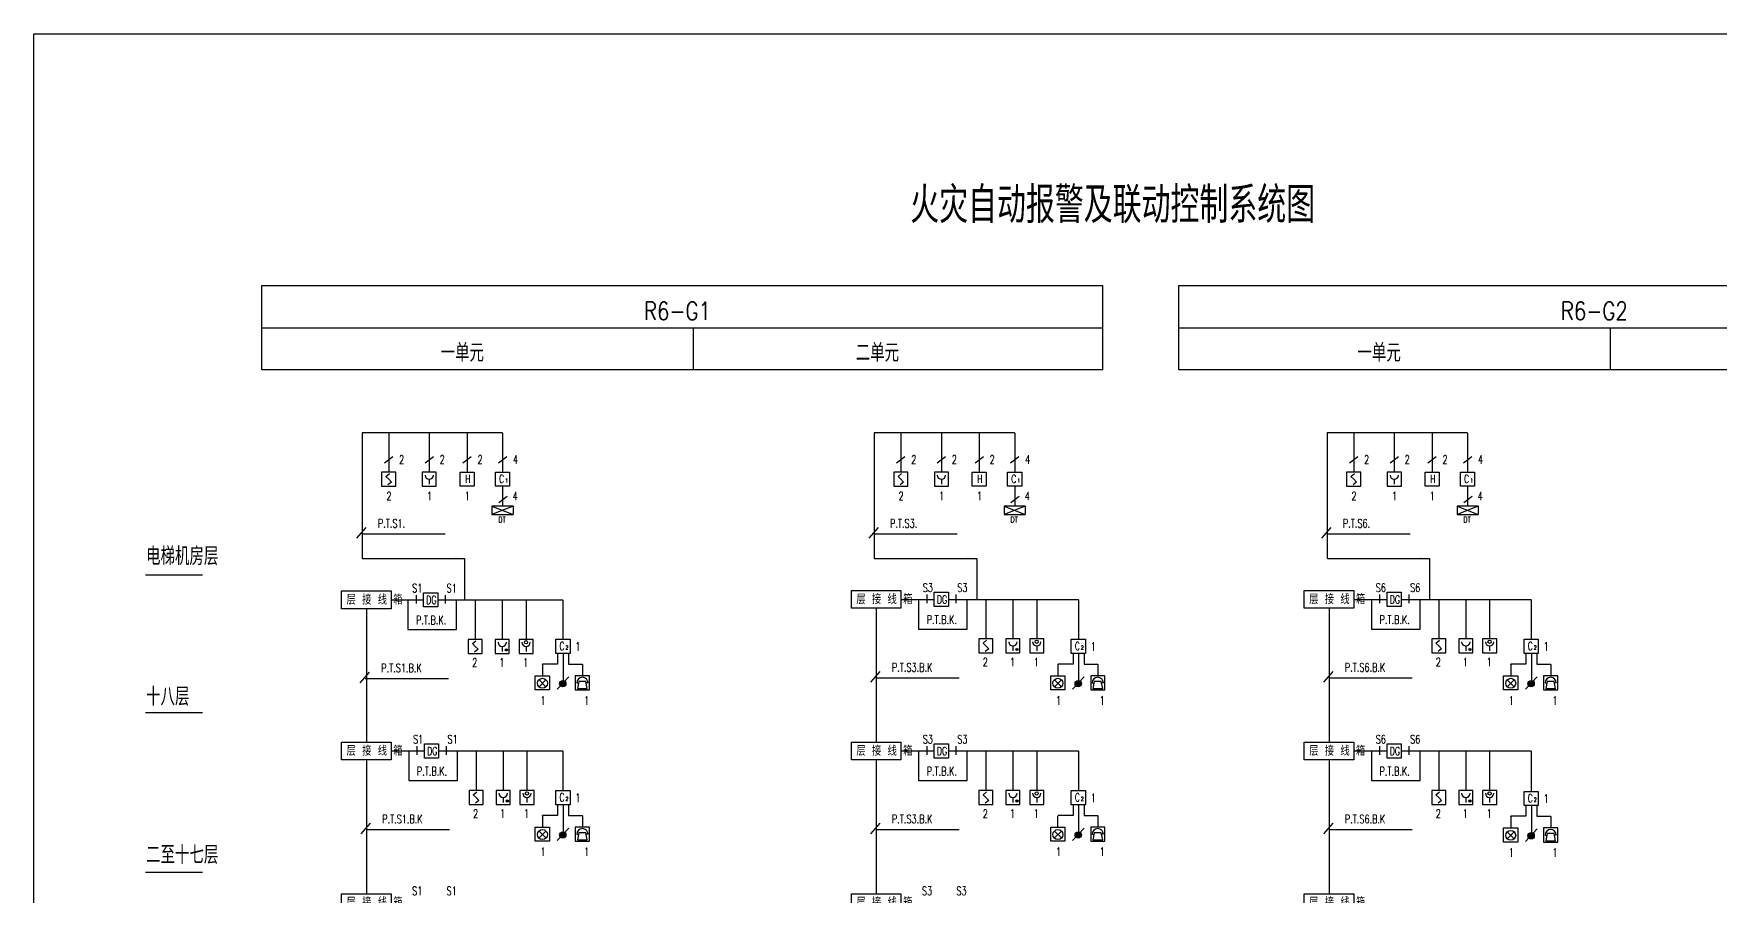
# Model space of a CAD drawing. Extents: x -170759 to 304867, y -311201 to 112352.
# Drawn here: x 39237 to 98913, y -154997 to -124480 of the extents above; entities that cross this region are included whole.
import ezdxf

# ---------------------------------------------------------------- set-up
doc = ezdxf.new("R2010")
doc.units = 0
doc.layers.get('0').update_dxf_attribs({"linetype": 'CONTINUOUS'})
for name, color, linetype in [('DL', 7, 'CONTINUOUS'), ('EQUIP', 3, 'CONTINUOUS'), ('图层1', 1, 'CONTINUOUS')]:
    doc.layers.add(name, color=color, linetype=linetype)
doc.styles.add('HZFS', font='txt.shx', dxfattribs={"width": 0.8, "bigfont": 'msi_fsx.shx'})
doc.styles.add('HZST', font='txt.shx', dxfattribs={"bigfont": 'hztxt.shx'})

# ---------------------------------------------------------------- blocks, each defined once
blk = doc.blocks.new('A$C2BB70F8A')
at = {"layer": 'EQUIP', "color": 3}
blk.add_lwpolyline([(0, 630), (1758, 630), (1758, 0), (0, 0)], close=True, dxfattribs=at)
at = {"layer": 'EQUIP', "color": 3, "style": 'HZFS', "width": 0.7}
blk.add_text('层 接 线 箱', height=360, dxfattribs=at).set_placement((177, 146))
blk = doc.blocks.new('A$C4AB07BD7')
at = {"layer": 'EQUIP', "color": 3}
blk.add_lwpolyline([(500, 0), (0, 0), (0, 500), (500, 500)], close=True, dxfattribs=at)
at = {"layer": 'EQUIP', "color": 3, "style": 'HZFS', "width": 0.7}
blk.add_text('DG', height=288, dxfattribs=at).set_placement((94, 102))
blk = doc.blocks.new('_LINKPT1')
blk.add_line((0, 0), (0, 0))
blk = doc.blocks.new('M_I17LNN')
for p, q in [((0.5, 0.5), (-0.5, 0.5)), ((-0.5, 0.5), (-0.5, -0.5)), ((0, 0), (0, -0.35)), ((0.5, -0.5), (0.5, 0.5)), ((-0.5, -0.5), (0.5, -0.5))]:
    blk.add_line(p, q)
blk.add_arc((0, 0.3), 0.3, 180, 0)
for p in [(-0.5, 0), (0, 0.5), (0.5, 0), (0, -0.5)]:
    blk.add_blockref('_LINKPT1', p)
at = {"width": 0.8, "flags": 9}
blk.add_attdef('A', (0, 0), '', height=0.00002, dxfattribs=at)
blk = doc.blocks.new('A$C040471D3')
at = {"layer": 'EQUIP'}
blk.add_circle((396, 125), 37.5, dxfattribs=at)
for points in [[(363, 144), (428, 144), (358, 125), (433, 125)], [(363, 106), (428, 106), (358, 125), (433, 125)], [(377, 157), (414, 157), (363, 144), (428, 144)], [(377, 92), (414, 92), (363, 106), (428, 106)], [(396, 162), (396, 162), (377, 157), (414, 157)], [(396, 87), (396, 87), (377, 92), (414, 92)]]:
    blk.add_solid(points, dxfattribs=at)
at = {"layer": 'EQUIP', "xscale": 500, "yscale": 500, "zscale": 500}
blk.add_blockref('M_I17LNN', (250, 250), dxfattribs=at)
blk = doc.blocks.new('M_I14YDH')
for p, q in [((0.5, 0.5), (-0.5, 0.5)), ((-0.5, 0.5), (-0.5, -0.5)), ((-0.2, 0.2), (0.05, 0.4)), ((0, 0), (-0.2, 0.2)), ((0, 0), (0.2, -0.2)), ((0.5, -0.5), (0.5, 0.5)), ((-0.5, -0.5), (0.5, -0.5)), ((0.2, -0.2), (-0.05, -0.4))]:
    blk.add_line(p, q)
for p in [(-0.5, 0), (0, 0.5), (0.5, 0), (0, -0.5)]:
    blk.add_blockref('_LINKPT1', p)
at = {"width": 0.8, "flags": 9}
blk.add_attdef('A', (0, 0), '', height=0.00002, dxfattribs=at)
blk = doc.blocks.new('A$C42C709AE')
at = {"layer": 'EQUIP', "color": 3}
blk.add_circle((247, 395), 58.2, dxfattribs=at)
at = {"layer": 'EQUIP', "xscale": 500, "yscale": 500, "zscale": 500}
blk.add_blockref('M_I17LNN', (250, 250), dxfattribs=at)
blk = doc.blocks.new('M_I6TMG')
for p, q in [((0.75, 0.6), (-0.75, 0.6)), ((-0.75, 0.6), (0.75, 0)), ((0.75, 0.6), (-0.75, 0)), ((-0.75, 0.6), (-0.75, 0)), ((-0.75, 0), (0.75, 0)), ((0.75, 0.6), (0.75, 0))]:
    blk.add_line(p, q)
at = {"xscale": 0.002, "yscale": 0.002, "zscale": 0.002}
for p in [(-0.75, 0.3), (0, 0.6), (0, 0), (0.75, 0.3)]:
    blk.add_blockref('_LINKPT1', p, dxfattribs=at)
at = {"width": 0.8, "flags": 9}
blk.add_attdef('A', (0, 0), '', height=0.00002, dxfattribs=at)
blk = doc.blocks.new('A$C6D6E0D9B')
at = {"layer": 'EQUIP', "xscale": 500, "yscale": 500, "zscale": 500}
blk.add_blockref('M_I6TMG', (375, 283), dxfattribs=at)
at = {"layer": 'EQUIP', "color": 3, "style": 'HZFS', "width": 0.7}
blk.add_text('DT', height=207.4, dxfattribs=at).set_placement((221, 0))
blk = doc.blocks.new('A$C784D13D5')
at = {"layer": 'EQUIP', "color": 3}
blk.add_lwpolyline([(500, 0), (0, 0), (0, 500), (500, 500)], close=True, dxfattribs=at)
at = {"layer": 'EQUIP', "color": 3, "style": 'HZFS', "width": 0.7}
for s, height, p in [('C', 288, (125, 118)), ('1', 144, (339, 135))]:
    blk.add_text(s, height=height, dxfattribs=at).set_placement(p)
blk = doc.blocks.new('M_Y0')
for p, q in [((0.35, 0.35), (-0.35, -0.35)), ((-0.35, 0.35), (0.35, -0.35))]:
    blk.add_line(p, q)
blk.add_circle((0, 0), 0.5)
for p in [(-0.5, 0), (0, 0.5), (0.5, 0), (0, -0.5)]:
    blk.add_blockref('_LINKPT1', p)
at = {"width": 0.8, "flags": 9}
blk.add_attdef('A', (0, 0), '', height=0.00002, dxfattribs=at)
blk = doc.blocks.new('A$C665F1CC5')
at = {"layer": 'EQUIP', "color": 3}
blk.add_lwpolyline([(500, 0), (0, 0), (0, 500), (500, 500)], close=True, dxfattribs=at)
at = {"layer": 'EQUIP', "xscale": 350, "yscale": 350, "zscale": 350}
blk.add_blockref('M_Y0', (253, 239), dxfattribs=at)
blk = doc.blocks.new('M_I18EZF')
for p, q in [((0.5, 0.5), (-0.5, 0.5)), ((-0.5, 0.5), (-0.5, -0.5)), ((-0.4, 0), (-0.27, 0)), ((-0.25, 0.1), (-0.35, -0.4)), ((0.25, 0.1), (-0.25, 0.1)), ((0.35, -0.4), (0.25, 0.1)), ((0.4, 0), (0.27, 0)), ((0.5, -0.5), (0.5, 0.5)), ((-0.5, -0.5), (0.5, -0.5)), ((-0.35, -0.4), (0.35, -0.4))]:
    blk.add_line(p, q)
blk.add_arc((0, 0), 0.4, 0, 180)
for p in [(-0.5, 0), (0, 0.5), (0.5, 0), (0, -0.5)]:
    blk.add_blockref('_LINKPT1', p)
at = {"width": 0.8, "flags": 9}
blk.add_attdef('A', (0, 0), '', height=0.00002, dxfattribs=at)
blk = doc.blocks.new('A$C662110C5')
at = {"layer": 'EQUIP', "color": 3}
blk.add_lwpolyline([(500, 0), (0, 0), (0, 500), (500, 500)], close=True, dxfattribs=at)
at = {"layer": 'EQUIP', "color": 3, "style": 'HZFS', "width": 0.7}
for s, height, p in [('C', 288, (125, 118)), ('2', 144, (339, 135))]:
    blk.add_text(s, height=height, dxfattribs=at).set_placement(p)

msp = doc.modelspace()

# ---------------------------------------------------------------- linework, layer by layer
msp.add_lwpolyline([(39236.74525, -124480.28233), (137744.13716, -124480.28233), (137744.13716, -194034.70664), (39236.74525, -194034.70664)], close=True)
at = {"layer": 'EQUIP', "color": 3}
for points in [[(54829.67295, -140511.6133), (54329.67295, -140511.6133), (54329.67295, -140011.6133), (54829.67295, -140011.6133)], [(72961.15791, -140511.6133), (72461.15791, -140511.6133), (72461.15791, -140011.6133), (72961.15791, -140011.6133)], [(88994.87059, -140511.6133), (88494.87059, -140511.6133), (88494.87059, -140011.6133), (88994.87059, -140011.6133)]]:
    msp.add_lwpolyline(points, close=True, dxfattribs=at)
at = {"layer": 'EQUIP'}
for centre in [(57968.68072, -147501.63955), (76216.3502, -147501.63955), (92250.06287, -147501.63955), (57968.68072, -152860.78143), (76216.3502, -152860.78143), (92250.06287, -152889.31645)]:
    msp.add_circle(centre, 112.5, dxfattribs=at)
for points in [[(57968.68072, -147389.13955), (57968.68072, -147389.13955), (57912.43072, -147404.21169), (58024.93072, -147404.21169)], [(76216.3502, -147389.13955), (76216.3502, -147389.13955), (76160.1002, -147404.21169), (76272.6002, -147404.21169)], [(92250.06287, -147389.13955), (92250.06287, -147389.13955), (92193.81287, -147404.21169), (92306.31287, -147404.21169)], [(57871.25286, -147445.38955), (58066.10858, -147445.38955), (57856.18072, -147501.63955), (58081.18072, -147501.63955)], [(57871.25286, -147557.88955), (58066.10858, -147557.88955), (57856.18072, -147501.63955), (58081.18072, -147501.63955)], [(57912.43072, -147404.21169), (58024.93072, -147404.21169), (57871.25286, -147445.38955), (58066.10858, -147445.38955)], [(57912.43072, -147599.06741), (58024.93072, -147599.06741), (57871.25286, -147557.88955), (58066.10858, -147557.88955)], [(57968.68072, -147614.13955), (57968.68072, -147614.13955), (57912.43072, -147599.06741), (58024.93072, -147599.06741)], [(76118.92234, -147445.38955), (76313.77805, -147445.38955), (76103.8502, -147501.63955), (76328.8502, -147501.63955)], [(76118.92234, -147557.88955), (76313.77805, -147557.88955), (76103.8502, -147501.63955), (76328.8502, -147501.63955)], [(76160.1002, -147404.21169), (76272.6002, -147404.21169), (76118.92234, -147445.38955), (76313.77805, -147445.38955)], [(76160.1002, -147599.06741), (76272.6002, -147599.06741), (76118.92234, -147557.88955), (76313.77805, -147557.88955)], [(76216.3502, -147614.13955), (76216.3502, -147614.13955), (76160.1002, -147599.06741), (76272.6002, -147599.06741)], [(92152.63501, -147445.38955), (92347.49073, -147445.38955), (92137.56287, -147501.63955), (92362.56287, -147501.63955)], [(92152.63501, -147557.88955), (92347.49073, -147557.88955), (92137.56287, -147501.63955), (92362.56287, -147501.63955)], [(92193.81287, -147404.21169), (92306.31287, -147404.21169), (92152.63501, -147445.38955), (92347.49073, -147445.38955)], [(92193.81287, -147599.06741), (92306.31287, -147599.06741), (92152.63501, -147557.88955), (92347.49073, -147557.88955)], [(92250.06287, -147614.13955), (92250.06287, -147614.13955), (92193.81287, -147599.06741), (92306.31287, -147599.06741)], [(57912.43072, -152763.35357), (58024.93072, -152763.35357), (57871.25286, -152804.53143), (58066.10858, -152804.53143)], [(57968.68072, -152748.28143), (57968.68072, -152748.28143), (57912.43072, -152763.35357), (58024.93072, -152763.35357)], [(76160.1002, -152763.35357), (76272.6002, -152763.35357), (76118.92234, -152804.53143), (76313.77805, -152804.53143)], [(76216.3502, -152748.28143), (76216.3502, -152748.28143), (76160.1002, -152763.35357), (76272.6002, -152763.35357)], [(57871.25286, -152804.53143), (58066.10858, -152804.53143), (57856.18072, -152860.78143), (58081.18072, -152860.78143)], [(57871.25286, -152917.03143), (58066.10858, -152917.03143), (57856.18072, -152860.78143), (58081.18072, -152860.78143)], [(57912.43072, -152958.20929), (58024.93072, -152958.20929), (57871.25286, -152917.03143), (58066.10858, -152917.03143)], [(57968.68072, -152973.28143), (57968.68072, -152973.28143), (57912.43072, -152958.20929), (58024.93072, -152958.20929)], [(76118.92234, -152804.53143), (76313.77805, -152804.53143), (76103.8502, -152860.78143), (76328.8502, -152860.78143)], [(76118.92234, -152917.03143), (76313.77805, -152917.03143), (76103.8502, -152860.78143), (76328.8502, -152860.78143)], [(76160.1002, -152958.20929), (76272.6002, -152958.20929), (76118.92234, -152917.03143), (76313.77805, -152917.03143)], [(76216.3502, -152973.28143), (76216.3502, -152973.28143), (76160.1002, -152958.20929), (76272.6002, -152958.20929)], [(92152.63501, -152833.06645), (92347.49073, -152833.06645), (92137.56287, -152889.31645), (92362.56287, -152889.31645)], [(92152.63501, -152945.56645), (92347.49073, -152945.56645), (92137.56287, -152889.31645), (92362.56287, -152889.31645)], [(92193.81287, -152791.88859), (92306.31287, -152791.88859), (92152.63501, -152833.06645), (92347.49073, -152833.06645)], [(92193.81287, -152986.74431), (92306.31287, -152986.74431), (92152.63501, -152945.56645), (92347.49073, -152945.56645)], [(92250.06287, -152776.81645), (92250.06287, -152776.81645), (92193.81287, -152791.88859), (92306.31287, -152791.88859)], [(92250.06287, -153001.81645), (92250.06287, -153001.81645), (92193.81287, -152986.74431), (92306.31287, -152986.74431)]]:
    msp.add_solid(points, dxfattribs=at)
at = {"layer": '图层1', "color": 1}
for p, q in [((47317.22166, -133402.53402), (77089.05394, -133402.53402)), ((47317.22166, -136389.63614), (47317.22166, -133402.53402)), ((77089.05394, -136389.63614), (77089.05394, -133402.53402)), ((79777.88273, -133402.53402), (109549.71501, -133402.53402)), ((79777.88273, -136389.63614), (79777.88273, -133402.53402)), ((47317.22166, -134896.08508), (77089.05394, -134896.08508)), ((62596.74285, -136389.63614), (62596.74285, -134896.08508)), ((79777.88273, -134896.08508), (109549.71501, -134896.08508)), ((95057.40393, -136389.63614), (95057.40393, -134896.08508)), ((77089.05394, -136389.63614), (47317.22166, -136389.63614)), ((109549.71501, -136389.63614), (79777.88273, -136389.63614)), ((55826.65693, -138613.38724), (50863.78351, -138613.38724)), ((50863.78351, -138613.38724), (50863.78351, -143053.37522)), ((51804.51534, -138613.38724), (51804.51534, -140011.6133)), ((53241.06705, -138613.38724), (53241.06705, -140011.6133)), ((54579.67295, -138613.38724), (54579.67295, -140011.6133)), ((55826.65693, -138613.38724), (55836.65693, -138623.38724)), ((55836.65693, -138623.38724), (55836.65693, -140011.6133)), ((73958.1419, -138613.38724), (68995.26847, -138613.38724)), ((68995.26847, -138613.38724), (68995.26847, -143053.37522)), ((69936.00031, -138613.38724), (69936.00031, -140011.6133)), ((71372.55201, -138613.38724), (71372.55201, -140011.6133)), ((72711.15791, -138613.38724), (72711.15791, -140011.6133)), ((73958.1419, -138613.38724), (73968.1419, -138623.38724)), ((73968.1419, -138623.38724), (73968.1419, -140011.6133)), ((85028.98115, -138613.38724), (85028.98115, -143053.37522)), ((89991.85457, -138613.38724), (85028.98115, -138613.38724)), ((85969.71298, -138613.38724), (85969.71298, -140011.6133)), ((87406.26469, -138613.38724), (87406.26469, -140011.6133)), ((88744.87059, -138613.38724), (88744.87059, -140011.6133)), ((89991.85457, -138613.38724), (90001.85457, -138623.38724)), ((90001.85457, -138623.38724), (90001.85457, -140011.6133)), ((55836.65693, -140511.6133), (55836.65693, -141210.72633)), ((73968.1419, -140511.6133), (73968.1419, -141210.72633)), ((90001.85457, -140511.6133), (90001.85457, -141210.72633)), ((50863.78351, -143053.37522), (50873.78351, -143063.37522)), ((50873.78351, -143063.37522), (54489.74677, -143063.37522)), ((54189.08196, -143073.37522), (54179.08196, -143063.37522)), ((54489.74677, -143063.37522), (54489.74677, -144538.25334)), ((68995.26847, -143053.37522), (69005.26847, -143063.37522)), ((69005.26847, -143063.37522), (72621.23174, -143063.37522)), ((72320.56692, -143073.37522), (72310.56692, -143063.37522)), ((72621.23174, -143063.37522), (72621.23174, -144538.25334)), ((85028.98115, -143053.37522), (85038.98115, -143063.37522)), ((85038.98115, -143063.37522), (88654.94441, -143063.37522)), ((88354.2796, -143073.37522), (88344.2796, -143063.37522)), ((88654.94441, -143063.37522), (88654.94441, -144538.25334)), ((43192.4045, -143643.67282), (45217.31717, -143643.67282)), ((51014.91947, -144830.81473), (51014.91947, -149569.94833)), ((51893.68022, -144532.84991), (53028.69582, -144532.84991)), ((52482.44779, -144532.84991), (52482.44779, -145582.83098)), ((53541.33357, -144532.84991), (57963.63609, -144532.84991)), ((54203.87473, -145582.83098), (54203.87473, -144532.84991)), ((54867.48344, -144532.84991), (54867.48344, -145931.07597)), ((55825.247, -144532.84991), (55825.247, -145931.07597)), ((56668.99054, -144532.84991), (56668.99054, -145931.07597)), ((57963.63609, -144532.84991), (57973.63609, -144542.84991)), ((57973.63609, -144542.84991), (57973.63609, -145929.38025)), ((69062.70955, -144830.81473), (69062.70955, -149569.94833)), ((69973.16056, -144515.77657), (71108.17616, -144515.77657)), ((70561.92813, -144515.77657), (70561.92813, -145565.75765)), ((71620.81391, -144515.77657), (76211.30557, -144515.77657)), ((72283.35507, -145565.75765), (72283.35507, -144515.77657)), ((72946.96378, -144515.77657), (72946.96378, -145914.00263)), ((73904.72734, -144515.77657), (73904.72734, -145914.00263)), ((74748.47089, -144515.77657), (74748.47089, -145914.00263)), ((76211.30557, -144515.77657), (76221.30557, -144525.77657)), ((76221.30557, -144525.77657), (76221.30557, -145929.38025)), ((85096.42223, -144830.81473), (85096.42223, -149569.94833)), ((86006.87323, -144515.77657), (87141.88883, -144515.77657)), ((86595.6408, -144515.77657), (86595.6408, -145565.75765)), ((87654.52659, -144515.77657), (92245.01825, -144515.77657)), ((88317.06775, -145565.75765), (88317.06775, -144515.77657)), ((88980.67646, -144515.77657), (88980.67646, -145914.00263)), ((89938.44001, -144515.77657), (89938.44001, -145914.00263)), ((90782.18356, -144515.77657), (90782.18356, -145914.00263)), ((92245.01825, -144515.77657), (92255.01825, -144525.77657)), ((92255.01825, -144525.77657), (92255.01825, -145929.38025)), ((52482.44779, -145582.83098), (54203.87473, -145582.83098)), ((70561.92813, -145565.75765), (72283.35507, -145565.75765)), ((86595.6408, -145565.75765), (88317.06775, -145565.75765)), ((57785.98931, -146432.76816), (57785.98931, -146810.48057)), ((57981.81328, -146434.24157), (57981.81328, -147411.97143)), ((58174.52194, -146432.76816), (58174.52194, -146810.48057)), ((76033.65879, -146432.76816), (76033.65879, -146810.48057)), ((76229.48276, -146434.24157), (76229.48276, -147411.97143)), ((76422.19141, -146432.76816), (76422.19141, -146810.48057)), ((92067.37146, -146432.76816), (92067.37146, -146810.48057)), ((92263.19544, -146434.24157), (92263.19544, -147411.97143)), ((92455.90409, -146432.76816), (92455.90409, -146810.48057)), ((57245.66617, -146820.48057), (57255.66617, -146810.48057)), ((57245.66617, -146820.48057), (57245.66617, -147224.16559)), ((57785.98931, -146810.48057), (57255.66617, -146810.48057)), ((57771.15797, -147698.55272), (58180.8783, -147254.05916)), ((58174.52194, -146810.48057), (58654.80048, -146810.48057)), ((58654.80048, -146810.48057), (58664.80048, -146820.48057)), ((58664.80048, -146820.48057), (58664.80048, -147224.16559)), ((75493.33565, -146820.48057), (75503.33565, -146810.48057)), ((75493.33565, -146820.48057), (75493.33565, -147224.16559)), ((76033.65879, -146810.48057), (75503.33565, -146810.48057)), ((76018.82744, -147698.55272), (76428.54778, -147254.05916)), ((76422.19141, -146810.48057), (76902.46996, -146810.48057)), ((76902.46996, -146810.48057), (76912.46996, -146820.48057)), ((76912.46996, -146820.48057), (76912.46996, -147224.16559)), ((91527.04832, -146820.48057), (91537.04832, -146810.48057)), ((91527.04832, -146820.48057), (91527.04832, -147224.16559)), ((92067.37146, -146810.48057), (91537.04832, -146810.48057)), ((92052.54012, -147698.55272), (92462.26046, -147254.05916)), ((92455.90409, -146810.48057), (92936.18263, -146810.48057)), ((92936.18263, -146810.48057), (92946.18263, -146820.48057)), ((92946.18263, -146820.48057), (92946.18263, -147224.16559)), ((43192.4045, -148520.37144), (45217.31717, -148520.37144)), ((51014.91947, -150200.02464), (51014.91947, -154939.15824)), ((51925.37047, -149884.98648), (53060.38607, -149884.98648)), ((52514.13804, -149884.98648), (52514.13804, -150934.96756)), ((53573.02383, -149884.98648), (57963.63609, -149884.98648)), ((54235.56498, -150934.96756), (54235.56498, -149884.98648)), ((54899.1737, -149884.98648), (54899.1737, -151283.21254)), ((55856.93725, -149884.98648), (55856.93725, -151283.21254)), ((56700.6808, -149884.98648), (56700.6808, -151283.21254)), ((57963.63609, -149884.98648), (57973.63609, -149894.98648)), ((57973.63609, -149894.98648), (57973.63609, -151288.52213)), ((69062.70955, -150200.02464), (69062.70955, -154939.15824)), ((69973.16056, -149884.98648), (71108.17616, -149884.98648)), ((70561.92813, -149884.98648), (70561.92813, -150934.96756)), ((71620.81391, -149884.98648), (76211.30557, -149884.98648)), ((72283.35507, -150934.96756), (72283.35507, -149884.98648)), ((72946.96378, -149884.98648), (72946.96378, -151283.21254)), ((73904.72734, -149884.98648), (73904.72734, -151283.21254)), ((74748.47089, -149884.98648), (74748.47089, -151283.21254)), ((76211.30557, -149884.98648), (76221.30557, -149894.98648)), ((76221.30557, -149894.98648), (76221.30557, -151288.52213)), ((85096.42223, -150200.02464), (85096.42223, -154939.15824)), ((86006.87323, -149884.98648), (87141.88883, -149884.98648)), ((86595.6408, -149884.98648), (86595.6408, -150934.96756)), ((87654.52659, -149884.98648), (92245.01825, -149884.98648)), ((88317.06775, -150934.96756), (88317.06775, -149884.98648)), ((88980.67646, -149884.98648), (88980.67646, -151283.21254)), ((89938.44001, -149884.98648), (89938.44001, -151283.21254)), ((90782.18356, -149884.98648), (90782.18356, -151283.21254)), ((91707.14411, -149884.98648), (91717.14411, -149894.98648)), ((92245.01825, -149884.98648), (92255.01825, -149894.98648)), ((92255.01825, -149894.98648), (92255.01825, -151317.05715)), ((52514.13804, -150934.96756), (54235.56498, -150934.96756)), ((70561.92813, -150934.96756), (72283.35507, -150934.96756)), ((86595.6408, -150934.96756), (88317.06775, -150934.96756)), ((57245.66617, -152179.62245), (57255.66617, -152169.62245)), ((57785.98931, -152169.62245), (57255.66617, -152169.62245)), ((57785.98931, -151791.91004), (57785.98931, -152169.62245)), ((57981.81328, -151793.38345), (57981.81328, -152771.11331)), ((58174.52194, -151791.91004), (58174.52194, -152169.62245)), ((58174.52194, -152169.62245), (58654.80048, -152169.62245)), ((58654.80048, -152169.62245), (58664.80048, -152179.62245)), ((76033.65879, -152169.62245), (75503.33565, -152169.62245)), ((76033.65879, -151791.91004), (76033.65879, -152169.62245)), ((76229.48276, -151793.38345), (76229.48276, -152771.11331)), ((76422.19141, -151791.91004), (76422.19141, -152169.62245)), ((76422.19141, -152169.62245), (76902.46996, -152169.62245)), ((76902.46996, -152169.62245), (76912.46996, -152179.62245)), ((92067.37146, -151820.44506), (92067.37146, -152198.15747)), ((92263.19544, -151821.91847), (92263.19544, -152799.64833)), ((92455.90409, -151820.44506), (92455.90409, -152198.15747)), ((57245.66617, -152179.62245), (57245.66617, -152583.30747)), ((57771.15797, -153057.6946), (58180.8783, -152613.20104)), ((58664.80048, -152179.62245), (58664.80048, -152583.30747)), ((75482.57131, -152179.62245), (75482.57131, -152583.30747)), ((76018.82744, -153057.6946), (76428.54778, -152613.20104)), ((76912.46996, -152179.62245), (76912.46996, -152583.30747)), ((91527.04832, -152208.15747), (91537.04832, -152198.15747)), ((91527.04832, -152208.15747), (91527.04832, -152611.84249)), ((92067.37146, -152198.15747), (91537.04832, -152198.15747)), ((92052.54012, -153086.22962), (92462.26046, -152641.73606)), ((92455.90409, -152198.15747), (92936.18263, -152198.15747)), ((92936.18263, -152198.15747), (92946.18263, -152208.15747)), ((92946.18263, -152208.15747), (92946.18263, -152611.84249)), ((43192.4045, -154174.4708), (45217.31717, -154174.4708))]:
    msp.add_line(p, q, dxfattribs=at)
at = {"layer": '图层1', "color": 0}
for p, q in [((51656.94998, -139679.84862), (51952.08071, -139458.67168)), ((53093.50168, -139679.84862), (53388.63241, -139458.67168)), ((54432.10759, -139679.84862), (54727.23831, -139458.67168)), ((55689.09157, -139679.84862), (55984.2223, -139458.67168)), ((69788.43495, -139679.84862), (70083.56567, -139458.67168)), ((71224.98665, -139679.84862), (71520.11737, -139458.67168)), ((72563.59255, -139679.84862), (72858.72327, -139458.67168)), ((73820.57654, -139679.84862), (74115.70726, -139458.67168)), ((85822.14762, -139679.84862), (86117.27835, -139458.67168)), ((87258.69932, -139679.84862), (87553.83005, -139458.67168)), ((88597.30523, -139679.84862), (88892.43595, -139458.67168)), ((89854.28921, -139679.84862), (90149.41994, -139458.67168)), ((55701.89127, -141079.26847), (55997.02199, -140858.09154)), ((73833.37623, -141079.26847), (74128.50695, -140858.09154)), ((89867.08891, -141079.26847), (90162.21963, -140858.09154)), ((50678.31718, -142350.77428), (51010.70096, -141971.20179)), ((68809.80214, -142350.77428), (69142.18592, -141971.20179)), ((84843.51481, -142350.77428), (85175.8986, -141971.20179)), ((50850.98382, -142195.10093), (53802.29855, -142195.10093)), ((68982.46878, -142195.10093), (71933.78351, -142195.10093)), ((85016.18146, -142195.10093), (87967.49619, -142195.10093)), ((52785.78375, -144666.80699), (52785.78375, -144361.46615)), ((53814.56543, -144666.80699), (53814.56543, -144361.46615)), ((70865.26409, -144649.73366), (70865.26409, -144344.39281)), ((71894.04577, -144649.73366), (71894.04577, -144344.39281)), ((86898.97676, -144649.73366), (86898.97676, -144344.39281)), ((87927.75845, -144649.73366), (87927.75845, -144344.39281)), ((50797.50072, -147468.14571), (51129.8845, -147088.57322)), ((50970.16736, -147312.47237), (53921.48209, -147312.47237)), ((68876.98106, -147451.07238), (69209.36484, -147071.49989)), ((69049.6477, -147295.39903), (72000.96243, -147295.39903)), ((84910.69373, -147451.07238), (85243.07752, -147071.49989)), ((85083.36038, -147295.39903), (88034.6751, -147295.39903)), ((52817.474, -150018.94357), (52817.474, -149713.60272)), ((53846.25569, -150018.94357), (53846.25569, -149713.60272)), ((70865.26409, -150018.94357), (70865.26409, -149713.60272)), ((71894.04577, -150018.94357), (71894.04577, -149713.60272)), ((86898.97676, -150018.94357), (86898.97676, -149713.60272)), ((87927.75845, -150018.94357), (87927.75845, -149713.60272)), ((50829.19097, -152820.28229), (51161.57476, -152440.7098)), ((51001.85761, -152664.60894), (53953.17234, -152664.60894)), ((68876.98106, -152820.28229), (69209.36484, -152440.7098)), ((69049.6477, -152664.60894), (72000.96243, -152664.60894)), ((84910.69373, -152820.28229), (85243.07752, -152440.7098)), ((85083.36038, -152664.60894), (88034.6751, -152664.60894))]:
    msp.add_line(p, q, dxfattribs=at)

# ---------------------------------------------------------------- block references
at = {"layer": 'EQUIP', "xscale": 500, "yscale": 500, "zscale": 500}
for name, p in [('M_I14YDH', (51804.51534, -140261.6133)), ('M_I17LNN', (53241.06705, -140261.6133)), ('M_I14YDH', (69936.00031, -140261.6133)), ('M_I17LNN', (71372.55201, -140261.6133)), ('M_I14YDH', (85969.71298, -140261.6133)), ('M_I17LNN', (87406.26469, -140261.6133)), ('M_I14YDH', (54867.48344, -146181.07597)), ('M_I14YDH', (72946.96378, -146164.00263)), ('M_I14YDH', (88980.67646, -146164.00263)), ('M_I18EZF', (58661.61459, -147475.0441)), ('M_I18EZF', (76909.28407, -147475.0441)), ('M_I18EZF', (92942.99674, -147475.0441)), ('M_I14YDH', (54899.1737, -151533.21254)), ('M_I14YDH', (72946.96378, -151533.21254)), ('M_I14YDH', (88980.67646, -151533.21254)), ('M_I18EZF', (58661.61459, -152834.18598)), ('M_I18EZF', (76909.28407, -152834.18598)), ('M_I18EZF', (92942.99674, -152862.721))]:
    msp.add_blockref(name, p, dxfattribs=at)
at = {"layer": 'EQUIP'}
for name, p in [('A$C6D6E0D9B', (55461.65693, -141793.66879)), ('A$C6D6E0D9B', (73593.1419, -141793.66879)), ('A$C6D6E0D9B', (89626.85457, -141793.66879)), ('A$C2BB70F8A', (50136.15871, -144847.88806)), ('A$C4AB07BD7', (53039.09107, -144782.84991)), ('A$C2BB70F8A', (68183.9488, -144830.81472)), ('A$C4AB07BD7', (71118.57141, -144765.77657)), ('A$C2BB70F8A', (84217.66147, -144830.81472)), ('A$C4AB07BD7', (87152.28409, -144765.77657)), ('A$C040471D3', (55575.24699, -146431.07596)), ('A$C42C709AE', (56418.99053, -146431.07597)), ('A$C662110C5', (57723.63609, -146429.38025)), ('A$C040471D3', (73654.72733, -146414.00263)), ('A$C42C709AE', (74498.47088, -146414.00263)), ('A$C662110C5', (75971.30557, -146429.38025)), ('A$C040471D3', (89688.44001, -146414.00263)), ('A$C42C709AE', (90532.18355, -146414.00263)), ('A$C662110C5', (92005.01824, -146429.38025)), ('A$C665F1CC5', (56995.66618, -147724.1656)), ('A$C665F1CC5', (75243.33565, -147724.1656)), ('A$C665F1CC5', (91277.04833, -147724.1656)), ('A$C2BB70F8A', (50136.15871, -150200.02463)), ('A$C4AB07BD7', (53070.78133, -150134.98648)), ('A$C2BB70F8A', (68183.9488, -150200.02463)), ('A$C4AB07BD7', (71118.57141, -150134.98648)), ('A$C2BB70F8A', (84217.66147, -150200.02463)), ('A$C4AB07BD7', (87152.28409, -150134.98648)), ('A$C040471D3', (55606.93725, -151783.21254)), ('A$C42C709AE', (56450.68079, -151783.21254)), ('A$C662110C5', (57723.63609, -151788.52213)), ('A$C040471D3', (73654.72733, -151783.21254)), ('A$C42C709AE', (74498.47088, -151783.21254)), ('A$C662110C5', (75971.30557, -151788.52213)), ('A$C040471D3', (89688.44001, -151783.21254)), ('A$C42C709AE', (90532.18355, -151783.21254)), ('A$C662110C5', (92005.01824, -151817.05715)), ('A$C665F1CC5', (56995.66618, -153083.30747)), ('A$C665F1CC5', (75243.33565, -153083.30747)), ('A$C665F1CC5', (91277.04833, -153111.84249)), ('A$C2BB70F8A', (50136.15871, -155569.23454)), ('A$C2BB70F8A', (68183.9488, -155569.23454)), ('A$C2BB70F8A', (84217.66147, -155569.23454))]:
    msp.add_blockref(name, p, dxfattribs=at)
at = {"layer": '图层1', "color": 0}
for p in [(55586.65676, -140511.613), (73718.14173, -140511.613), (89751.8544, -140511.613)]:
    msp.add_blockref('A$C784D13D5', p, dxfattribs=at)

# ---------------------------------------------------------------- texts
at = {"color": 4, "style": 'HZST', "width": 0.8}
for s, height, p in [('火灾自动报警及联动控制系统图', 1280, (70268.38821, -131186.3705)), ('R6-G1', 640, (60842.78985, -134620.13691)), ('R6-G2', 640, (93303.45092, -134620.13691)), ('一单元', 640, (53641.96827, -136101.05756)), ('二单元', 640, (68338.11487, -136101.05756)), ('一单元', 640, (86102.62934, -136101.05756)), ('电梯机房层', 640, (43213.96165, -143303.55734)), ('十八层', 640, (43213.96165, -148277.2772)), ('二至十七层', 640, (43213.96165, -153882.44733))]:
    msp.add_text(s, height=height, dxfattribs=at).set_placement(p)
at = {"layer": 'DL', "linetype": 'Continuous', "style": 'HZFS', "width": 0.7}
for s, p in [('2', (52172.6396, -139712.94925)), ('2', (53609.1913, -139712.94925)), ('2', (54947.7972, -139712.94925)), ('4', (56204.78119, -139712.94925)), ('2', (70304.12457, -139712.94925)), ('2', (71740.67627, -139712.94925)), ('2', (73079.28217, -139712.94925)), ('4', (74336.26616, -139712.94925)), ('2', (86337.83724, -139712.94925)), ('2', (87774.38894, -139712.94925)), ('2', (89112.99484, -139712.94925)), ('4', (90369.97883, -139712.94925)), ('2', (51724.64537, -141004.73043)), ('1', (53161.19707, -141004.73043)), ('1', (54499.80297, -141004.73043)), ('4', (56191.98275, -141004.73043)), ('2', (69856.13033, -141004.73043)), ('1', (71292.68203, -141004.73043)), ('1', (72631.28794, -141004.73043)), ('4', (74323.46771, -141004.73043)), ('2', (85889.84301, -141004.73043)), ('1', (87326.39471, -141004.73043)), ('1', (88665.00061, -141004.73043)), ('4', (90357.18039, -141004.73043)), ('P.T.S1.', (51423.84573, -141976.15143)), ('P.T.S3.', (69555.33069, -141976.15143)), ('P.T.S6.', (85589.04337, -141976.15143)), ('S1', (52634.56696, -144267.58225)), ('S1', (53854.42023, -144267.58225)), ('S3', (70714.0473, -144250.50892)), ('S3', (71933.90057, -144250.50892)), ('S6', (86747.75997, -144250.50892)), ('S6', (87967.61324, -144250.50892)), ('P.T.B.K.', (52772.20092, -145399.79453)), ('P.T.B.K.', (70851.68126, -145382.72119)), ('P.T.B.K.', (86885.39394, -145382.72119)), ('1', (58410.22803, -146335.22461)), ('1', (76657.89751, -146335.22461)), ('1', (92691.61018, -146335.22461)), ('P.T.S1.B.K', (51543.02927, -147093.52286)), ('2', (54759.33754, -146901.4778)), ('1', (55717.1011, -146901.4778)), ('1', (56560.84464, -146901.4778)), ('P.T.S3.B.K', (69622.50961, -147076.44952)), ('2', (72838.81788, -146884.40446)), ('1', (73796.58144, -146884.40446)), ('1', (74640.32499, -146884.40446)), ('P.T.S6.B.K', (85656.22229, -147076.44952)), ('2', (88872.53056, -146884.40446)), ('1', (89830.29411, -146884.40446)), ('1', (90674.03766, -146884.40446)), ('1', (57178.29842, -148244.73464)), ('1', (58724.60642, -148244.73464)), ('1', (75425.96789, -148244.73464)), ('1', (76972.2759, -148244.73464)), ('1', (91459.68057, -148244.73464)), ('1', (93005.98858, -148244.73464)), ('S1', (52666.25721, -149619.71883)), ('S1', (53886.11048, -149619.71883)), ('S3', (70714.0473, -149619.71883)), ('S3', (71933.90057, -149619.71883)), ('S6', (86747.75997, -149619.71883)), ('S6', (87967.61324, -149619.71883)), ('P.T.B.K.', (52803.89118, -150751.9311)), ('P.T.B.K.', (70851.68126, -150751.9311)), ('P.T.B.K.', (86885.39394, -150751.9311)), ('1', (58410.22803, -151694.36649)), ('1', (76657.89751, -151694.36649)), ('1', (92691.61018, -151722.90151)), ('P.T.S1.B.K', (51574.71953, -152445.65943)), ('2', (54791.0278, -152253.61437)), ('1', (55748.79135, -152253.61437)), ('1', (56592.5349, -152253.61437)), ('P.T.S3.B.K', (69622.50961, -152445.65943)), ('2', (72838.81788, -152253.61437)), ('1', (73796.58144, -152253.61437)), ('1', (74640.32499, -152253.61437)), ('P.T.S6.B.K', (85656.22229, -152445.65943)), ('2', (88872.53056, -152253.61437)), ('1', (89830.29411, -152253.61437)), ('1', (90674.03766, -152253.61437)), ('1', (57178.29842, -153603.87652)), ('1', (58724.60642, -153603.87652)), ('1', (75425.96789, -153603.87652)), ('1', (76972.2759, -153603.87652)), ('1', (91459.68057, -153632.41154)), ('1', (93005.98858, -153632.41154)), ('S1', (52634.56696, -154988.92874)), ('S1', (53854.42023, -154988.92874)), ('S3', (70682.35704, -154988.92874)), ('S3', (71902.21031, -154988.92874))]:
    msp.add_text(s, height=300, dxfattribs=at).set_placement(p)
at = {"layer": 'EQUIP', "color": 3, "style": 'HZFS', "width": 0.7}
for p in [(54507.59828, -140393.49556), (72639.08324, -140393.49556), (88672.79592, -140393.49556)]:
    msp.add_text('H', height=288, dxfattribs=at).set_placement(p)

doc.saveas('drawing.dxf')
